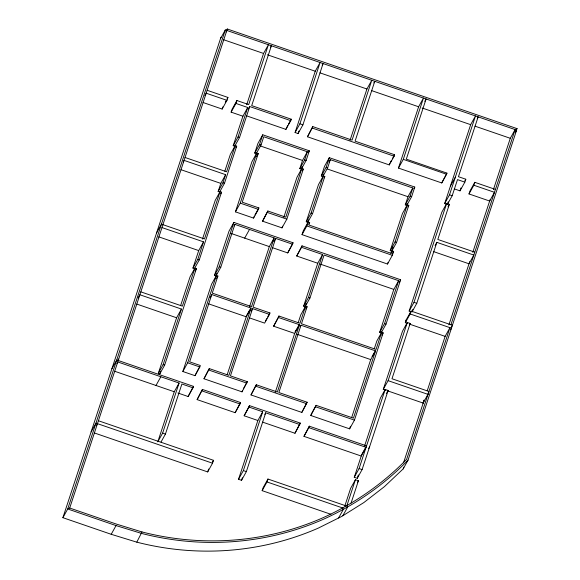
<?xml version="1.0" encoding="UTF-8"?>
<svg xmlns="http://www.w3.org/2000/svg" width="580" height="580" viewBox="0 0 580 580"><rect width="100%" height="100%" fill="white"/><g stroke="black" fill="none" stroke-linecap="round" stroke-linejoin="round"><path stroke-width="0.87" d="M427.213 390.818L445.128 336.371L449.957 327.656L406.66 459.273C382.648 483.959 353.952 503.875 322.531 517.94A277.226 267.01 29 0 1 141.984 531.947L136.8 542.155L111.208 534.296L62.894 517.686L220.98 37.2M136.8 542.155A278.813 268.54 29 0 0 318.384 528.068L341.772 516.41L363.841 502.57L384.388 486.663L403.209 468.858L408.037 460.143L516.628 130.101L225.33 29.935L67.722 508.979L62.894 517.686M408.037 460.143C383.822 485.061 354.909 505.158 323.212 519.354A278.813 268.54 29 0 1 141.629 533.44L116.036 525.589L67.722 508.979L69.701 508.036L227.309 29L517.106 128.644L515.787 131.022M203.022 102.486L222.133 109.062L222.85 106.879M222.133 109.062L226.969 100.347L227.925 97.44L207.14 90.291M231.123 112.15L235.951 103.436L247.747 107.496L242.918 116.203L231.123 112.15L232.08 109.243L236.908 100.528L248.704 104.581L268.388 44.747L263.559 53.454L246.681 104.748M235.951 103.436L236.908 100.528M180.619 305.566L190.073 276.827L194.902 268.112L196.395 268.627L164.655 365.125L159.819 373.839L158.326 373.324L176.603 317.767L181.431 309.053L139.867 294.763L138.112 297.931M202.493 239.076L215.216 200.397L220.045 191.683L221.545 192.198L199.266 259.905L194.438 268.62L192.944 268.098L198.708 250.582L203.536 241.867L161.972 227.577M224.815 171.209L230.362 154.352L235.197 145.638L236.691 146.153L224.475 183.294L219.646 192.009L218.145 191.494L220.813 183.396L225.642 174.681L184.077 160.392L183.2 161.972M270.512 47.357L271.389 45.776L251.698 105.618L291.232 119.204L290.754 120.662L249.719 106.553L239.54 137.511L234.704 146.225L233.211 145.71L242.918 116.203M159.819 373.839L160.667 371.272M158.326 373.324L163.154 364.61L181.431 309.053M194.902 268.112L182.388 306.146L140.824 291.856M192.944 268.098L197.773 259.39L203.536 241.867M220.045 191.683L204.493 238.96L161.436 224.155L156.6 232.863M218.145 191.494L222.974 182.78L225.642 174.681M235.197 145.638L226.599 171.774L185.034 157.484M233.211 145.71L238.039 136.996L247.747 107.496M179.097 383.039L174.261 391.754L157.796 441.815L162.625 433.108L179.097 383.039L117.762 361.956L116.884 363.537M234.878 224.387L220.762 267.293L215.934 276.007L214.433 275.493L229.027 231.13L233.856 222.415L293.023 242.759L292.545 244.216L275.66 238.409L253.047 307.139L269.932 312.946L269.454 314.404L252.568 308.596L230.434 375.876L247.319 381.676L242.012 391.848L203.986 378.769L209.293 368.604L228.933 375.354L251.067 308.082L211.787 294.575L189.653 361.848L200.296 365.509L199.817 366.966L194.989 375.673L182.845 371.504L211.562 284.214L216.391 275.507L217.892 276.022L212.265 293.118L251.546 306.624L274.159 237.894L234.878 224.387L234.001 225.968M235.422 211.845L251.901 161.755L256.73 153.047L258.231 153.562L242.23 202.195L258.868 207.923L258.39 209.373L253.561 218.087L235.422 211.845L240.25 203.138L256.73 153.047M254.743 153.113L257.911 143.499L262.74 134.785L309.321 150.8L306.16 160.421L301.325 169.135L299.831 168.613L302.513 160.457L307.342 151.743L263.762 136.757L261.072 144.92L256.244 153.627L254.743 153.113L259.572 144.405L262.74 134.785M215.934 276.007L216.782 273.434M182.845 371.504L187.673 362.79L216.391 275.507M214.433 275.493L219.262 266.778L233.856 222.415M161.044 441.989L165.43 434.072L181.903 384.011L192.959 387.81L193.437 386.352L116.747 359.984L111.918 368.699M177.929 393.015L188.13 396.524L193.437 386.352M194.989 375.673L198.983 367.887M253.561 218.087L254.04 216.63M246.601 115.855L285.918 129.376L287.716 125.541M197.127 399.613L202.435 389.448L240.461 402.52L239.982 403.977L235.154 412.692L197.127 399.613L202.435 389.448M203.986 378.769L209.293 368.604M262.559 221.183L267.866 211.011L285.81 217.181L301.817 168.548L303.311 169.063L286.832 219.153L282.003 227.868L262.559 221.183L267.866 211.011M295.082 132.523L315.244 71.231L320.08 62.517L299.911 123.808L295.082 132.523L298.084 133.552L302.912 124.845L323.075 63.546L322.197 65.134M298.084 133.552L298.918 131M227.186 374.702L246.239 316.789L251.067 308.082M249.545 306.748L269.33 246.601L274.159 237.894M373.882 82.904L374.767 81.323L355.076 141.157L394.588 154.744L394.11 156.201L389.282 164.916L307.487 136.786L312.794 126.621L352.075 140.128L371.765 80.286L366.937 89.001L350.059 140.295M307.487 136.786L312.794 126.621M283.794 217.362L296.982 177.262L301.817 168.548M282.003 227.868L282.562 226.171M301.325 169.135L302.122 166.728M299.831 168.613L304.66 159.906L307.342 151.743M235.154 412.692L240.461 402.52M242.012 391.848L242.491 390.391M272.52 247.696L287.716 252.923L293.023 242.759M302.028 234.646L303.325 230.695L308.154 221.981L309.655 222.495L308.836 224.989L391.304 253.351L392.131 250.857L393.624 251.372L392.326 255.316L387.498 264.031L302.028 234.646L306.856 225.932L308.154 221.981M306.255 221.792L318.478 184.65L323.306 175.936L324.807 176.451L312.584 213.592L307.755 222.307L306.255 221.792L311.09 213.077L323.306 175.936M330.332 159.645L327.649 167.809L322.821 176.523L321.32 176.008L324.488 166.387L329.317 157.68L414.78 187.064L411.619 196.685L406.79 205.393L405.289 204.878L407.979 196.714L412.808 188.007L330.332 159.645L329.019 162.023M244.151 415.78L248.98 407.073L262.704 411.786L257.868 420.5L244.151 415.78L249.458 405.616L300.281 423.096L294.974 433.26L262.573 422.117M374.296 348.739L376.826 341.04L381.654 332.333L383.155 332.848L354.438 420.13L349.61 428.845L310.829 415.505L311.308 414.055L316.136 405.34L353.423 418.158L375.557 350.878L300.991 325.242L278.857 392.522L307.139 402.245L301.832 412.416L251.01 394.936L256.317 384.772L277.356 392.007L299.49 324.727L278.451 317.492L273.622 326.207L294.662 333.442L299.49 324.727M273.622 326.207L278.929 316.042L299.969 323.27L305.595 306.175L307.095 306.689L301.469 323.792L376.036 349.428L381.654 332.333M296.714 256.019L302.02 245.855L400.628 279.756L386.026 324.118L381.198 332.833L379.697 332.318L393.82 289.406L398.649 280.691L324.082 255.055L309.966 297.968L305.138 306.682L303.637 306.16L317.753 263.255L322.582 254.54L301.542 247.305L296.714 256.019L317.753 263.255M307.755 222.307L308.589 219.776M322.821 176.523L323.625 174.072M321.32 176.008L326.149 167.294L329.317 157.68M248.98 407.073L249.458 405.616M251.01 394.936L256.317 384.772M278.451 317.492L278.929 316.042M301.542 247.305L302.02 245.855M299.802 424.546L265.698 412.822L246.355 471.613L241.526 480.32L238.525 479.29L257.868 420.5M238.525 479.29L243.361 470.576L262.704 411.786M241.526 480.32L242.368 477.768M275.326 392.203L294.662 333.442M295.706 330.274L295.14 331.985L299.091 324.858M298.236 322.582L300.766 314.889L305.595 306.175M305.138 306.682L306.262 303.246M303.637 306.16L308.466 297.453L322.582 254.54M330.977 514.315L262.16 490.658L263.117 487.744L267.945 479.036L346.354 505.992M262.16 490.658L266.988 481.944L267.945 479.036M294.974 433.26L300.281 423.096M301.832 412.416L307.139 402.245M389.282 164.916L389.76 163.458M303.971 436.356L309.278 426.184L366.553 445.882L385.2 389.455L388.129 390.463L362.087 469.597L357.258 478.311L354.264 477.275L361.246 456.047L366.074 447.332L308.799 427.641L303.971 436.356L361.246 456.047M308.799 427.641L309.278 426.184M310.829 415.505L316.136 405.34M398.46 168.069L418.622 106.771L423.451 98.063L403.288 159.355L398.46 168.069L441.742 182.946L446.571 174.239L446.934 173.123L406.304 159.152L426.104 98.97L424.785 101.348M390.224 250.661L402.447 213.52L407.276 204.812L408.777 205.327L396.553 242.469L391.725 251.176L390.224 250.661L395.06 241.947L407.276 204.812M387.498 264.031L388.02 262.45M391.725 251.176L393.117 246.957M406.79 205.393L407.32 203.79M405.289 204.878L410.118 196.163L412.808 188.007M351.676 417.506L370.721 359.593L375.557 350.878M349.61 428.845L350.458 426.278M381.198 332.833L381.763 331.129M379.697 332.318L384.525 323.604L398.649 280.691M441.742 182.946L446.934 173.123M344.81 506.007L350.595 488.425L355.424 479.711L358.418 480.748L351.089 503.027M444.693 203.507L470.663 124.664L475.491 115.956L449.522 194.8L444.693 203.507L446.701 204.204M355.424 479.711L346.883 505.666L347.681 507.022L342.852 515.736M354.264 477.275L359.092 468.567L366.074 447.332M407.015 323.263L405.318 322.683L410.147 313.969L411.104 311.061L452.414 325.264L451.537 326.852M357.258 478.311L358.368 474.947M412.815 309.445L411.967 312.025L416.795 303.311L436.849 242.36L473.838 255.077L469.01 263.791L433.702 251.655M448.202 201.891L447.368 204.428L452.197 195.721L457.497 179.612L464.841 182.142L465.798 179.227L458.454 176.704L478.137 116.863L477.26 118.45M385.823 390.238L383.278 389.361L402.505 331.187L407.334 322.473L410.176 323.451L391.978 378.747L428.903 391.442L427.946 394.349L423.117 403.064L424.074 400.149M411.263 311.779L409.154 311.054L441.844 212.135L446.673 203.42L449.355 204.349L437.806 239.453L474.795 252.169M454.299 188.884L460.005 190.849L460.962 187.942M469.002 193.945L473.838 185.23L494.479 192.328L489.65 201.042L469.002 193.945L469.959 191.037L474.788 182.323L495.436 189.421M473.838 185.23L474.788 182.323M403.513 462.862L424.139 400.171M448.913 324.865L469.727 261.609M472.78 252.336L490.129 199.593M493.421 189.588L510.298 138.294L515.127 129.587L517.106 128.644M403.209 468.858L403.774 467.139M450.914 324.749L515.127 129.587M364.552 446.042L380.371 398.163L385.2 389.455M406.275 319.776L405.311 322.683L406.261 319.769L411.104 311.061M383.278 389.361L388.107 380.654L407.334 322.473M409.154 311.054L413.989 302.339L446.673 203.42M94.344 432.948L207.683 471.924L208.655 469.017M207.683 471.924L212.512 463.21L213.483 460.31L98.426 420.747M220.501 38.65L225.33 29.935M226.432 30.58L227.309 29M225.946 32.059L226.852 30.465M204.87 95.577L206.183 93.206L226.969 100.347M225.286 102.189L226.164 100.608M227.041 99.021L227.925 97.44M248.407 108.931L249.719 106.553M117.841 360.63L118.719 359.042M235.813 147.74L236.691 146.153M220.668 193.785L221.545 192.198M91.14 431.846L95.968 423.139L212.512 463.21M96.584 425.234L97.469 423.654M256.476 156.731L258.231 153.562M195.083 271.005L196.395 268.627M288.594 123.96L291.232 119.204M285.918 129.376L290.754 120.662M155.998 385.468L160.827 376.761M216.572 278.393L217.892 276.022M254.917 215.049L258.868 207.923M210.032 297.743L211.787 294.575M244.688 238.126L249.516 229.419M308.444 152.388L309.321 150.8M302.434 170.65L303.311 169.063M111.208 534.296L116.036 525.589M273.905 241.577L275.66 238.409M188.13 396.524L192.959 387.81M246.718 315.339L249.792 309.793M323.93 178.038L324.807 176.451M251.249 310.967L252.568 308.596M287.716 252.923L292.545 244.216M308.777 224.083L309.655 222.495M265.546 320.863L266.858 318.493M267.735 316.905L269.932 312.946M269.454 314.404L264.625 323.111L249.429 317.883M243.368 388.81L247.319 381.676M212.606 461.89L213.483 460.31M305.776 309.067L307.095 306.689M390.202 162.668L391.514 160.29M392.392 158.71L394.588 154.744M300.114 326.83L300.991 325.242M264.821 414.403L265.698 412.822M413.902 188.652L414.78 187.064M407.899 206.908L408.777 205.327M390.811 253.228L392.131 250.857M392.312 253.743L393.624 251.372M450.493 185.963L455.322 177.248M399.308 282.134L400.628 279.756M448.007 206.821L449.355 204.349M464.913 180.815L465.798 179.227M460.005 190.849L464.841 182.142M381.843 335.226L383.155 332.848M372.084 356.555L374.716 351.806M435.094 245.529L436.849 242.36M515.308 132.472L516.628 130.101M409.291 325.032L410.176 323.451M386.367 393.624L388.129 390.463M361.724 454.589L366.553 445.882M368.677 448.492L369.554 446.912M357.541 482.328L358.418 480.748M338.56 518.012L343.389 509.298L342.599 507.942L266.988 481.944M450.58 329.759L451.458 328.178L410.147 313.969M141.984 531.947L116.493 524.124L69.701 508.036M223.72 39.759L263.559 53.454M267.416 54.781L315.244 71.231M319.957 72.848L366.937 89.001M371.642 90.618L418.622 106.771M422.124 107.981L470.663 124.664M474.991 126.157L510.298 138.294M299.911 123.808L302.912 124.845M312.315 128.078L394.11 156.201M403.288 159.355L446.571 174.239M449.522 194.8L452.197 195.721M238.039 136.996L239.54 137.511M259.572 144.405L261.072 144.92M304.66 159.906L306.16 160.421M326.149 167.294L327.649 167.809M410.118 196.163L411.619 196.685M259.782 145.761L302.513 160.457M327.207 168.947L407.979 196.714M222.974 182.78L224.475 183.294M311.09 213.077L312.584 213.592M395.06 241.947L396.553 242.469M180.946 169.686L220.813 183.396M306.856 225.932L392.326 255.316M240.25 203.138L258.39 209.373M267.387 212.469L286.832 219.153M230.862 233.377L269.33 246.601M320.102 264.06L393.82 289.406M158.84 236.872L198.708 250.582M409.552 324.14L445.128 336.371M197.773 259.39L199.266 259.905M219.262 266.778L220.762 267.293M308.466 297.453L309.966 297.968M384.525 323.604L386.026 324.118M208.669 303.869L246.239 316.789M297.011 334.247L370.721 359.593M388.107 380.654L427.946 394.349M136.735 304.058L176.603 317.767M387.52 390.818L423.183 403.086M187.673 362.79L199.817 366.966M208.814 370.055L246.841 383.134M255.838 386.229L306.661 403.702M315.658 406.798L354.438 420.13M163.154 364.61L164.655 365.125M201.956 390.905L239.982 403.977M114.622 371.243L174.261 391.754M359.092 468.567L362.087 469.597M162.625 433.108L165.43 434.072M243.361 470.576L246.355 471.613M413.989 302.339L416.795 303.311"/></g></svg>
